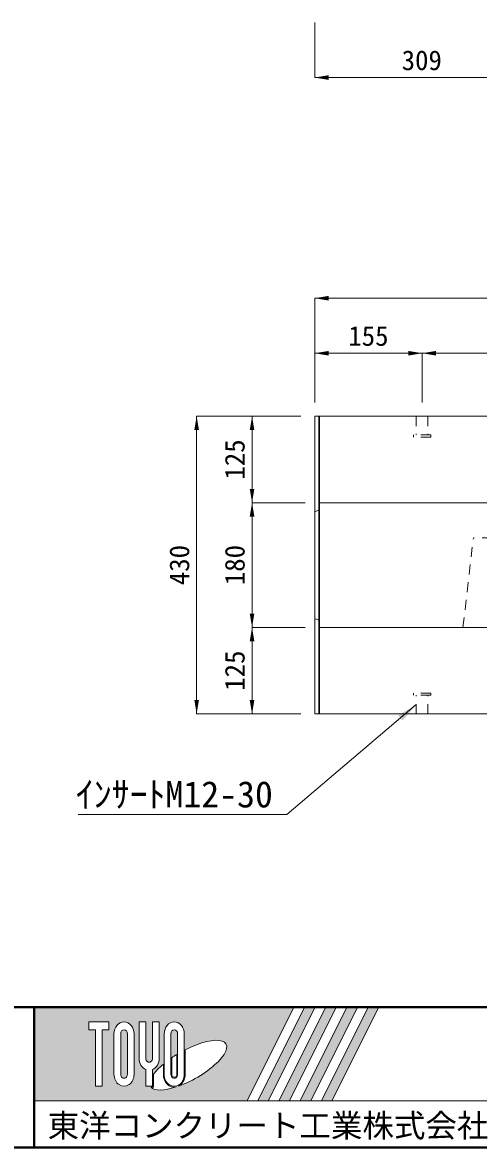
# Model space of a CAD drawing. Units: millimetres at full size. Extents: x 5964 to 125098, y -10801 to 28073.
# Drawn here: x 59580 to 60238, y -5283 to -3658 of the extents above; entities that cross this region are included whole.
import ezdxf
from ezdxf.enums import TextEntityAlignment as Align

# ---------------------------------------------------------------- set-up
doc = ezdxf.new("R2010")
doc.units = ezdxf.units.MM
doc.header["$LTSCALE"] = 19
doc.linetypes.add('USER1', pattern=[1.35, 0.75, -0.6])
for name, color, linetype, lineweight in [('0_2', 7, 'Continuous', 20), ('インサート', 3, 'USER1', 9), ('図枠', 7, 'Continuous', 5), ('寸法線', 7, 'Continuous', 9), ('本体', 2, 'Continuous', 9), ('補助線', 8, 'Continuous', 13)]:
    doc.layers.add(name, color=color, linetype=linetype, lineweight=lineweight)
doc.styles.add('ＭＳ ゴシック', font='')
doc.styles.get('ＭＳ ゴシック').set_extended_font_data('MS Gothic')

# ---------------------------------------------------------------- blocks, each defined once
blk = doc.blocks.new('filled_arrow')
at = {"color": 0, "linetype": 'Continuous', "lineweight": -2}
blk.add_solid([(7.5, 1.25), (0, 0), (7.5, -1.25)], dxfattribs=at)

msp = doc.modelspace()

# ---------------------------------------------------------------- hatches: boundary and pattern name
at = {"layer": '図枠'}
h = msp.add_hatch(color=256, dxfattribs=at)
h.paths.add_polyline_path([(59596.69, -5080.84), (59596.69, -5215.84), (59904.03, -5215.84), (59971.53, -5080.84)])
edge = h.paths.add_edge_path(flags=16)
edge.add_ellipse((59819.07, -5164.43), major_axis=(54.55, 30.53), ratio=0.3471473, start_angle=-144.31122, end_angle=72.1899, ccw=False)
edge.add_ellipse((59798.87, -5177.62), major_axis=(0, 18.56), ratio=0.8463542, start_angle=-160.70346, end_angle=-90)
edge.add_line((59814.58, -5177.62), (59814.58, -5142.23))
edge = h.paths.add_edge_path(flags=16)
edge.add_ellipse((59798.87, -5119.07), major_axis=(0, 17.13), ratio=0.8463542, start_angle=-90, end_angle=90, ccw=False)
edge.add_line((59813.37, -5119.07), (59813.37, -5177.62))
edge.add_ellipse((59798.87, -5177.62), major_axis=(0, 17.13), ratio=0.8463542, start_angle=90, end_angle=-90, ccw=False)
edge.add_line((59784.37, -5177.62), (59784.37, -5119.07))
edge = h.paths.add_edge_path(flags=16)
edge.add_line((59803.7, -5119.07), (59803.7, -5177.62))
edge.add_ellipse((59798.87, -5177.62), major_axis=(0, 5.71), ratio=0.8463542, start_angle=90, end_angle=-90, ccw=False)
edge.add_line((59794.04, -5177.62), (59794.04, -5119.07))
edge.add_ellipse((59798.87, -5119.07), major_axis=(0, 5.71), ratio=0.8463542, start_angle=-90, end_angle=90, ccw=False)
edge = h.paths.add_edge_path(flags=16)
edge.add_line((59802.5, -5149), (59802.5, -5177.62))
edge.add_ellipse((59798.87, -5177.62), major_axis=(0, 4.28), ratio=0.8463541, start_angle=90, end_angle=-90, ccw=False)
edge.add_line((59795.24, -5177.62), (59795.24, -5153.68))
edge.add_ellipse((59819.07, -5164.43), major_axis=(54.55, 30.53), ratio=0.3471473, start_angle=107.79174, end_angle=126.47132, ccw=False)
edge = h.paths.add_edge_path(flags=16)
edge.add_ellipse((59762.62, -5154.41), major_axis=(0, 17.13), ratio=0.8463542, start_angle=-163.34117, end_angle=-90, ccw=False)
edge.add_line((59767.45, -5170.57), (59767.45, -5194.75))
edge.add_line((59767.45, -5194.75), (59757.78, -5194.75))
edge.add_line((59757.78, -5194.75), (59757.78, -5170.57))
edge.add_ellipse((59762.62, -5154.41), major_axis=(0, 17.13), ratio=0.8463542, start_angle=90, end_angle=163.34117, ccw=False)
edge.add_line((59748.11, -5154.41), (59748.11, -5101.94))
edge.add_line((59748.11, -5101.94), (59757.78, -5101.94))
edge.add_line((59757.78, -5101.94), (59757.78, -5154.41))
edge.add_ellipse((59762.62, -5154.41), major_axis=(0, 5.71), ratio=0.8463542, start_angle=90, end_angle=-90)
edge.add_line((59767.45, -5154.41), (59767.45, -5101.94))
edge.add_line((59767.45, -5101.94), (59777.12, -5101.94))
edge.add_line((59777.12, -5101.94), (59777.12, -5154.41))
edge = h.paths.add_edge_path(flags=16)
edge.add_line((59783.16, -5162.84), (59783.16, -5177.62))
edge.add_ellipse((59798.87, -5177.62), major_axis=(0, 18.56), ratio=0.8463542, start_angle=90, end_angle=-171.54427)
edge.add_ellipse((59819.07, -5164.43), major_axis=(54.55, 30.53), ratio=0.3471473, start_angle=-178.64954, end_angle=-148.29244, ccw=False)
edge.add_line((59765.37, -5196.18), (59768.66, -5196.18))
edge.add_line((59768.66, -5196.18), (59768.66, -5178.08))
edge.add_ellipse((59819.07, -5164.43), major_axis=(54.55, 30.53), ratio=0.3471473, start_angle=148.21912, end_angle=165.90812, ccw=False)
edge = h.paths.add_edge_path(flags=16)
edge.add_ellipse((59726.36, -5119.07), major_axis=(0, 17.13), ratio=0.8463542, start_angle=-90, end_angle=90, ccw=False)
edge.add_line((59740.86, -5119.07), (59740.86, -5177.62))
edge.add_ellipse((59726.36, -5177.62), major_axis=(0, 17.13), ratio=0.8463542, start_angle=90, end_angle=-90, ccw=False)
edge.add_line((59711.86, -5177.62), (59711.86, -5119.07))
edge = h.paths.add_edge_path(flags=16)
edge.add_line((59731.19, -5119.07), (59731.19, -5177.62))
edge.add_ellipse((59726.36, -5177.62), major_axis=(0, 5.71), ratio=0.8463542, start_angle=90, end_angle=-90, ccw=False)
edge.add_line((59721.53, -5177.62), (59721.53, -5119.07))
edge.add_ellipse((59726.36, -5119.07), major_axis=(0, 5.71), ratio=0.8463542, start_angle=-90, end_angle=90, ccw=False)
h.paths.add_polyline_path([(59704.61, -5101.94), (59704.61, -5113.36), (59694.94, -5113.36), (59694.94, -5194.75), (59685.27, -5194.75), (59685.27, -5113.36), (59675.6, -5113.36), (59675.6, -5101.94)], flags=16)
for points in [[(59919.34, -5215.84), (59934.66, -5215.84), (60002.16, -5080.84), (59986.84, -5080.84)], [(60032.78, -5080.84), (60017.47, -5080.84), (59949.97, -5215.84), (59965.28, -5215.84)], [(60063.41, -5080.84), (60048.1, -5080.84), (59980.6, -5215.84), (59995.91, -5215.84)], [(60094.04, -5080.84), (60078.73, -5080.84), (60011.23, -5215.84), (60026.54, -5215.84)]]:
    msp.add_hatch(color=256, dxfattribs=at).paths.add_polyline_path(points)

# ---------------------------------------------------------------- linework, layer by layer
at = {"layer": '0_2'}
msp.add_line((60236.41, -4657.05), (60170.66, -4657.05), dxfattribs=at)
at = {"layer": 'インサート'}
for p, q in [((60148.15, -4227.05), (60148.15, -4254.05)), ((60165.15, -4227.05), (60165.15, -4254.05)), ((60169.15, -4254.05), (60144.15, -4254.05)), ((60144.15, -4254.05), (60144.15, -4257.06)), ((60169.15, -4257.06), (60144.15, -4257.06)), ((60169.15, -4254.05), (60169.15, -4257.06)), ((60169.15, -4627.05), (60144.15, -4627.05)), ((60144.15, -4630.05), (60144.15, -4627.05)), ((60169.15, -4630.05), (60144.15, -4630.05)), ((60148.15, -4657.05), (60148.15, -4630.05)), ((60165.15, -4657.05), (60165.15, -4630.05)), ((60169.15, -4630.05), (60169.15, -4627.05))]:
    msp.add_line(p, q, dxfattribs=at)
at = {"layer": '図枠', "lineweight": 40}
for p, q in [((58209.19, -5080.84), (62364.19, -5080.84)), ((59596.69, -5283.34), (59596.69, -5080.84)), ((58209.19, -5283.34), (62364.19, -5283.34))]:
    msp.add_line(p, q, dxfattribs=at)
at = {"layer": '図枠'}
for p, q in [((59596.69, -5080.84), (59971.53, -5080.84)), ((59971.53, -5080.84), (59904.03, -5215.84)), ((59986.84, -5080.84), (59919.34, -5215.84)), ((60002.16, -5080.84), (59934.66, -5215.84)), ((60017.47, -5080.84), (59949.97, -5215.84)), ((60032.78, -5080.84), (59965.28, -5215.84)), ((60048.1, -5080.84), (59980.6, -5215.84)), ((59986.84, -5080.84), (60002.16, -5080.84)), ((60063.41, -5080.84), (59995.91, -5215.84)), ((60078.73, -5080.84), (60011.23, -5215.84)), ((60017.47, -5080.84), (60032.78, -5080.84)), ((60094.04, -5080.84), (60026.54, -5215.84)), ((60048.1, -5080.84), (60063.41, -5080.84)), ((60078.73, -5080.84), (60094.04, -5080.84)), ((59675.6, -5101.94), (59675.6, -5113.36)), ((59675.6, -5101.94), (59704.61, -5101.94)), ((59704.61, -5101.94), (59704.61, -5113.36)), ((59748.11, -5101.94), (59757.78, -5101.94)), ((59748.11, -5154.41), (59748.11, -5101.94)), ((59757.78, -5101.94), (59757.78, -5154.41)), ((59767.45, -5101.94), (59777.12, -5101.94)), ((59767.45, -5154.41), (59767.45, -5101.94)), ((59777.12, -5101.94), (59777.12, -5154.41)), ((59685.27, -5113.36), (59675.6, -5113.36)), ((59685.27, -5113.36), (59685.27, -5194.75)), ((59694.94, -5113.36), (59694.94, -5194.75)), ((59704.61, -5113.36), (59694.94, -5113.36)), ((59711.86, -5119.07), (59711.86, -5177.62)), ((59721.53, -5177.62), (59721.53, -5119.07)), ((59731.19, -5119.07), (59731.19, -5177.62)), ((59740.86, -5177.62), (59740.86, -5119.07)), ((59784.37, -5119.07), (59784.37, -5177.62)), ((59794.04, -5177.62), (59794.04, -5119.07)), ((59803.7, -5119.07), (59803.7, -5177.62)), ((59813.37, -5177.62), (59813.37, -5119.07)), ((59802.5, -5149), (59802.5, -5177.62)), ((59814.58, -5177.62), (59814.58, -5142.23)), ((59783.16, -5162.84), (59783.16, -5177.62)), ((59795.24, -5177.62), (59795.24, -5153.68)), ((59757.78, -5170.57), (59757.78, -5194.75)), ((59767.45, -5170.57), (59767.45, -5194.75)), ((59768.66, -5178.08), (59768.66, -5196.18)), ((59694.94, -5194.75), (59685.27, -5194.75)), ((59767.45, -5194.75), (59757.78, -5194.75)), ((59765.37, -5196.18), (59768.66, -5196.18)), ((59596.69, -5215.84), (59904.03, -5215.84)), ((59919.34, -5215.84), (59934.66, -5215.84)), ((59949.97, -5215.84), (59965.28, -5215.84)), ((59980.6, -5215.84), (59995.91, -5215.84)), ((60011.23, -5215.84), (60026.54, -5215.84))]:
    msp.add_line(p, q, dxfattribs=at)
for centre, major_axis, ratio, start_param, end_param in [((59726.36, -5119.07), (0, 17.13), 0.846354, 4.712389, 7.8539816), ((59798.87, -5119.07), (0, 17.13), 0.846354, 4.712389, 7.8539816), ((59726.36, -5119.07), (0, 5.71), 0.846354, 4.712389, 7.8539816), ((59798.87, -5119.07), (0, 5.71), 0.846354, 4.712389, 7.8539816), ((59819.07, -5164.43), (54.55, 30.53), 0.347147, 4.2621853, 7.7429163), ((59819.07, -5164.43), (54.55, 30.53), 0.347147, 1.6817405, 1.8219833), ((59762.62, -5154.41), (0, 17.13), 0.846354, 1.5707963, 2.8017557), ((59762.62, -5154.41), (0, 5.71), 0.846354, 1.5707963, 4.712389), ((59762.62, -5154.41), (0, 17.13), 0.846354, 3.4814296, 4.712389), ((59819.07, -5164.43), (54.55, 30.53), 0.347147, 2.0815197, 2.5155126), ((59726.36, -5177.62), (0, 17.13), 0.846354, 1.5707963, 4.712389), ((59726.36, -5177.62), (0, 5.71), 0.846354, 1.5707963, 4.712389), ((59798.87, -5177.62), (0, 18.56), 0.846354, 1.5707963, 3.3154679), ((59798.87, -5177.62), (0, 17.13), 0.846354, 1.5707963, 4.712389), ((59798.87, -5177.62), (0, 5.71), 0.846354, 1.5707963, 4.712389), ((59798.87, -5177.62), (0, 4.28), 0.846354, 1.5707963, 4.712389), ((59798.87, -5177.62), (0, 18.56), 0.846354, 3.5338438, 4.712389), ((59819.07, -5164.43), (54.55, 30.53), 0.347147, 3.2093975, 4.2004451)]:
    msp.add_ellipse(centre, major_axis=major_axis, ratio=ratio, start_param=start_param, end_param=end_param, dxfattribs=at)
at = {"layer": '寸法線'}
for p, q in [((60001.65, -3658.33), (60001.65, -3737.86)), ((60001.65, -3737.86), (60310.65, -3737.86)), ((60001.65, -4056.59), (60999.65, -4056.59)), ((60001.65, -4207.05), (60001.65, -4056.59)), ((60001.65, -4136.08), (60156.65, -4136.08)), ((60001.65, -4207.05), (60001.65, -4136.08)), ((60156.65, -4207.05), (60156.65, -4136.08)), ((60156.65, -4136.08), (60844.65, -4136.08)), ((60156.65, -4207.05), (60156.65, -4136.08)), ((59831.18, -4227.05), (59831.18, -4657.05)), ((59981.65, -4227.05), (59831.18, -4227.05)), ((59911.18, -4227.05), (59911.18, -4352.05)), ((59981.65, -4227.05), (59911.18, -4227.05)), ((59987.65, -4352.05), (59911.18, -4352.05)), ((59911.18, -4352.05), (59911.18, -4532.05)), ((59987.65, -4352.05), (59911.18, -4352.05)), ((59987.65, -4532.05), (59911.18, -4532.05)), ((59911.18, -4532.05), (59911.18, -4657.05)), ((59987.65, -4532.05), (59911.18, -4532.05)), ((59981.65, -4657.05), (59831.18, -4657.05)), ((59981.65, -4657.05), (59911.18, -4657.05))]:
    msp.add_line(p, q, dxfattribs=at)
msp.add_lwpolyline([(60148.15, -4643.55), (59961.19, -4802.13), (59659.98, -4802.13)], dxfattribs=at)
at = {"layer": '本体', "lineweight": 20}
for p, q in [((60001.65, -4657.05), (60001.65, -4227.05)), ((60999.65, -4227.05), (60001.65, -4227.05)), ((60001.65, -4657.05), (60999.65, -4657.05))]:
    msp.add_line(p, q, dxfattribs=at)
at = {"layer": '本体', "lineweight": 5}
msp.add_line((60007.65, -4657.05), (60007.65, -4227.05), dxfattribs=at)
at = {"layer": '本体', "color": 4, "lineweight": 5}
for p, q in [((60008.65, -4657.05), (60008.65, -4227.05)), ((60007.65, -4352.05), (60008.65, -4362.05)), ((60008.65, -4362.05), (60007.65, -4362.48)), ((60008.65, -4522.05), (60007.65, -4521.62)), ((60007.65, -4532.05), (60008.65, -4522.05))]:
    msp.add_line(p, q, dxfattribs=at)
at = {"layer": '本体'}
for p, q in [((60993.65, -4352.05), (60007.65, -4352.05)), ((60007.65, -4362.48), (60001.65, -4365.05)), ((60007.65, -4521.62), (60001.65, -4519.05)), ((60993.65, -4532.05), (60007.65, -4532.05))]:
    msp.add_line(p, q, dxfattribs=at)
at = {"layer": '本体', "linetype": 'USER1'}
for p in [(60215.65, -4532.05), (60770.65, -4402.87)]:
    msp.add_line(p, (60230.65, -4402.87), dxfattribs=at)
at = {"layer": '補助線'}
msp.add_line((59596.69, -5215.84), (60271.69, -5215.84), dxfattribs=at)

# ---------------------------------------------------------------- block references
at = {"layer": '寸法線', "xscale": 2.67, "yscale": 2.67}
for p in [(60001.65, -3737.86), (60001.65, -4056.59), (60001.65, -4136.08), (60156.65, -4136.08)]:
    msp.add_blockref('filled_arrow', p, dxfattribs=at)
at = {"layer": '寸法線'}
for p, xscale, yscale, rotation in [((60156.65, -4136.08), 2.67, 2.67, 180), ((59831.18, -4227.05), 2.67, 2.67, 270), ((59911.18, -4227.05), 2.67, 2.67, 270), ((59911.18, -4352.05), 2.67, 2.67, 90), ((59911.18, -4352.05), 2.67, 2.67, 270), ((59911.18, -4532.05), 2.67, 2.67, 90), ((59911.18, -4532.05), 2.67, 2.67, 270), ((59831.18, -4657.05), 2.67, 2.67, 90), ((59911.18, -4657.05), 2.67, 2.67, 90), ((60148.15, -4643.55), 4, 4, 220.3)]:
    msp.add_blockref('filled_arrow', p, dxfattribs=dict(at, xscale=xscale, yscale=yscale, rotation=rotation))

# ---------------------------------------------------------------- texts
at = {"layer": '図枠', "style": 'ＭＳ ゴシック'}
msp.add_text('東洋コンクリート工業株式会社', height=33.32, dxfattribs=at).set_placement((59934.19, -5251.7), align=Align.MIDDLE_CENTER)
at = {"layer": '寸法線', "style": 'ＭＳ ゴシック'}
for s, p in [('309', (60156.15, -3712.86)), ('155', (60079.15, -4111.08))]:
    msp.add_text(s, height=28.48, dxfattribs=at).set_placement(p, align=Align.MIDDLE_CENTER)
for s, p in [('125', (59886.18, -4289.55)), ('430', (59806.18, -4442.05)), ('180', (59886.18, -4442.05)), ('125', (59886.18, -4594.55))]:
    msp.add_text(s, height=28.48, rotation=90, dxfattribs=at).set_placement(p, align=Align.MIDDLE_CENTER)
msp.add_text('ｲﾝｻｰﾄM12-30', height=37.98, dxfattribs=at).set_placement((59941.19, -4754.13), align=Align.TOP_RIGHT)

doc.saveas('drawing.dxf')
